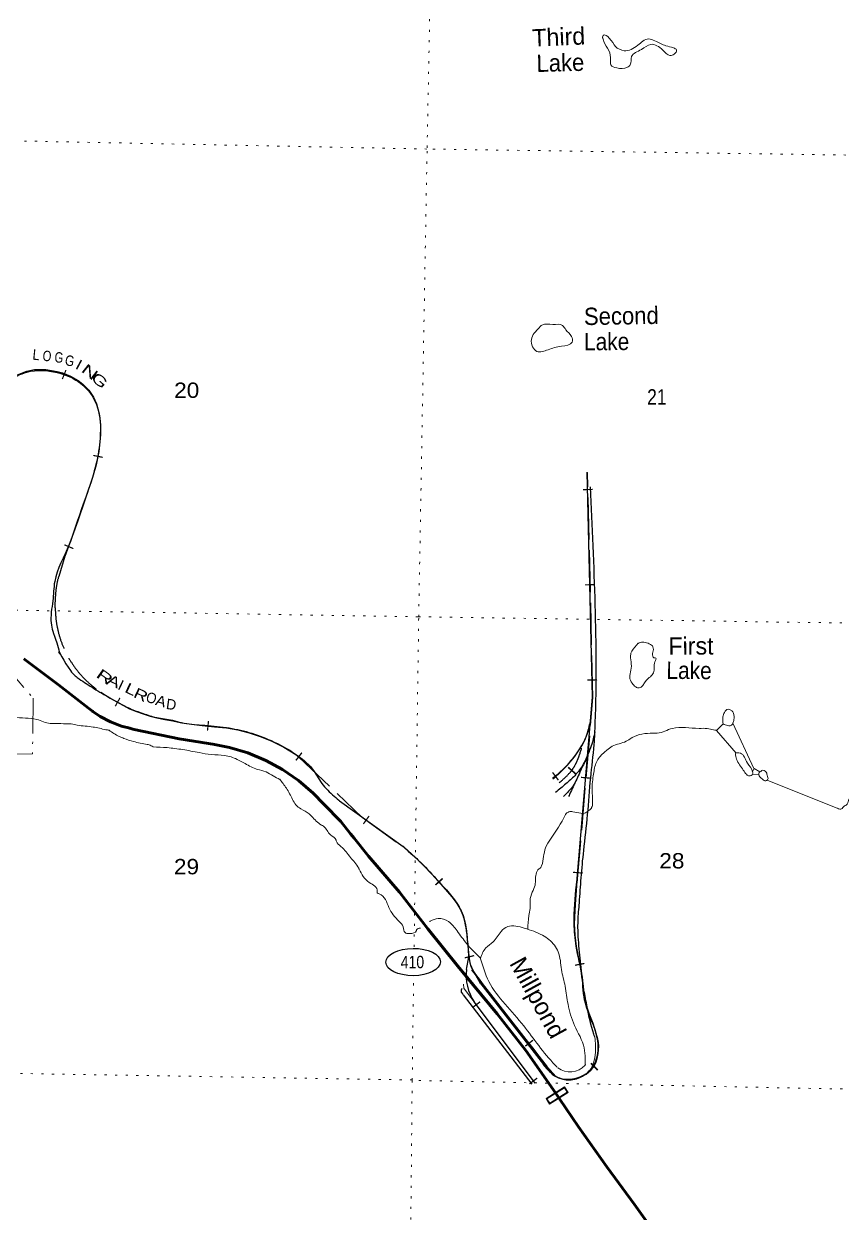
# Model space of a CAD drawing. Header units: feet. Extents: x -252966 to 4, y -183309 to 1368.
# Drawn here: x -236930 to -227610, y -115917 to -102371 of the extents above; entities that cross this region are included whole.
import ezdxf
from ezdxf.enums import TextEntityAlignment as Align

# ---------------------------------------------------------------- set-up
doc = ezdxf.new("R2010")
doc.units = ezdxf.units.FT
doc.header["$LTSCALE"] = 80
for name, pattern in [('DOT_DASHED', [7.7, 5, -1.2, 0.3, -1.2]), ('DOTTED', [1.5, 0.3, -1.2]), ('LONG_DASHED', [7.5, 6, -1.5])]:
    doc.linetypes.add(name, pattern=pattern)
for name, color, linetype, lineweight in [('17', 7, 'Continuous', 25), ('23', 7, 'Continuous', 70), ('34', 7, 'Continuous', 13), ('39', 7, 'Continuous', 13), ('41', 7, 'Continuous', 13), ('44', 7, 'DOT_DASHED', 13), ('59', 7, 'Continuous', 13), ('63', 7, 'Continuous', 25), ('7', 7, 'DOTTED', 13)]:
    doc.layers.add(name, color=color, linetype=linetype, lineweight=lineweight)

msp = doc.modelspace()

# ---------------------------------------------------------------- linework, layer by layer
at = {"layer": '17'}
msp.add_ellipse((-232496.36, -113056.22), major_axis=(310.84, 1.45), ratio=0.500121, dxfattribs=at)
at = {"layer": '23'}
msp.add_lwpolyline([(-229701.93, -116199.75), (-229974.06, -115819.28), (-230288.66, -115389.25), (-230612.4, -114932.76), (-230903.11, -114509.52), (-231213.2, -114065.53), (-231540.29, -113647.14), (-231812.74, -113316.55), (-231987.67, -113104.29), (-232330.54, -112677.34), (-232651.67, -112261.13), (-233005.24, -111851.9), (-233166, -111646.85), (-233185.6, -111621.85), (-233207.58, -111596.85), (-233319.59, -111456.47), (-233512.33, -111256.73), (-233636.08, -111131.53), (-233802.44, -110988.86), (-233982.8, -110864.36), (-234175.2, -110759.4), (-234377.5, -110675.13), (-234587.51, -110612.46), (-234777.92, -110576.78), (-234802.92, -110572.09), (-234827.92, -110566.04), (-235159.91, -110514.35), (-235672.48, -110407.41), (-235688.47, -110404.07), (-235722.48, -110394.78), (-235816.65, -110369.04), (-235941.03, -110320.58), (-236059.65, -110259.39), (-236144.54, -110203.76), (-236148.56, -110201.13), (-236194.54, -110165.33), (-236533.82, -109901.2), (-236929.8, -109604.14)], dxfattribs=at)
at = {"layer": '34', "lineweight": 25}
for p, q in [((-233333.11, -111221.86), (-232609.24, -111740.63)), ((-231832.16, -113146.86), (-230971.64, -114248.69)), ((-231726.73, -113306.18), (-231013.12, -114223.92)), ((-231925.12, -113430.71), (-231142.95, -114446.71))]:
    msp.add_line(p, q, dxfattribs=at)
msp.add_lwpolyline([(-230631.08, -112149.06), (-230453.81, -110041.41), (-230513.55, -107476.64)], dxfattribs=at)
at = {"layer": '34'}
msp.add_lwpolyline([(-231921.58, -113307.71), (-231917.9, -113354.19), (-231876.15, -113411.5), (-231789.26, -113525.11), (-231110.17, -114431.75)], dxfattribs=at)
at = {"layer": '34', "lineweight": 25}
for points in [[(-238406.03, -107157.46), (-238313.73, -107168.65), (-238186.9, -107154.15), (-238015.76, -107132.16), (-237827.93, -107064.16), (-237696.09, -106975.38), (-237565.83, -106854.42), (-237422.91, -106689.4), (-237262.15, -106542.7), (-237101.91, -106434.17), (-236893.6, -106338.3), (-236549.96, -106342.56), (-236310.17, -106446.02), (-236135.88, -106637.07), (-236057.59, -106941.46), (-236077.68, -107238.62), (-236148.03, -107537.14), (-236317.45, -108027.36), (-236411.6, -108301.48), (-236578.08, -108723.4), (-236599.15, -108944.17), (-236616.96, -109072.55), (-236618.62, -109195.11), (-236555.37, -109422.95), (-236522.83, -109543.92), (-236524.05, -109540.93), (-236398.81, -109736.36), (-236297.6, -109832.06), (-236131.15, -109940.83), (-235949.84, -110046.79), (-235726.34, -110166.82), (-235571.98, -110225.38), (-235416.6, -110271.76), (-235234.77, -110303.53), (-235133.81, -110329.31), (-234901.83, -110357.78), (-234622.94, -110386.16), (-234366.34, -110440.8), (-234114.36, -110534.36), (-233834.45, -110688.83), (-233646.01, -110855.63), (-233536.2, -111021.95), (-233394.42, -111169.2), (-233326.41, -111228.45)], [(-230428.41, -113907.52), (-230438.29, -113879.57), (-230513.82, -113569.83), (-230551.08, -113371.81), (-230585.15, -113083.5), (-230613.4, -112801.42), (-230617.89, -112586.38), (-230602.65, -112382.02), (-230582.58, -112097.49), (-230553.55, -111787.14), (-230508.94, -111376.87), (-230474.09, -110958.26), (-230434.63, -110579.96), (-230421.92, -110333.34), (-230478.05, -107646.28)], [(-230427.54, -110435.58), (-230467.25, -110592.95), (-230507.01, -110694.09), (-230554.86, -110796.97), (-230656.19, -110934.25), (-230755.9, -111025.41), (-230874.04, -111126)], [(-230531.35, -110757.57), (-230598.55, -110895.97), (-230674.28, -111048.15), (-230783.15, -111171.14)], [(-230666.03, -111042.39), (-230703, -111121.52), (-230726.85, -111170.95)], [(-232609.2, -111738.62), (-232500.01, -111838.44), (-232382.92, -111948.4), (-232182.85, -112163.89), (-231951.82, -112468.18), (-231892.6, -112695.97), (-231871.31, -112905.21), (-231851.33, -113062.19), (-231790.83, -113195.56), (-231727.84, -113305.08)], [(-231014.22, -114223.93), (-230915.82, -114327.68), (-230796.02, -114385.43), (-230641.17, -114379.33), (-230473, -114278.94), (-230404.93, -114149.19), (-230397.94, -113930.25), (-230451.81, -113752.76), (-230535.15, -113524.66), (-230573.29, -113224.8), (-230638.89, -112874.34), (-230661.53, -112616.86), (-230636.19, -112179.33), (-230633.09, -112149.03)], [(-231943.23, -113358.19), (-231950.49, -113390.82), (-231925.16, -113425.69)]]:
    msp.add_spline(points, degree=3, dxfattribs=at)
at = {"layer": '34'}
msp.add_spline([(-230910.47, -110964.06), (-230841.39, -110908.66), (-230661.89, -110713.97), (-230517.72, -110456.55), (-230477.23, -110293.64)], degree=3, dxfattribs=at)
at = {"layer": '39'}
for p, q in [((-229040.82, -110417.86), (-228968.76, -110346.95)), ((-228854.31, -110336.67), (-228615.49, -110853.05)), ((-229043.04, -110417.88), (-228818.44, -110676.42)), ((-228611.74, -110851.86), (-228632.38, -110889.77)), ((-228629.39, -110915.17), (-228563.59, -110922.29)), ((-228613.79, -110853.82), (-228546.31, -110891.73)), ((-228464.81, -110984.31), (-227660.64, -111307.32)), ((-232311.26, -112594.4), (-232307.08, -112594.18)), ((-232306.24, -112594.66), (-232300.67, -112591.55)), ((-230531.68, -114223.07), (-230534.16, -114226.02))]:
    msp.add_line(p, q, dxfattribs=at)
msp.add_arc((-230709.83, -114075.34), 232.81, 233.26812, 317.66882, dxfattribs=at)
for points in [[(-230340.07, -102521.35), (-230325.75, -102572.04), (-230267.09, -102676.41), (-230248.75, -102783.48), (-230244.71, -102839.84), (-230177.56, -102874.18), (-230056.6, -102866.07), (-230023.49, -102839), (-230008.11, -102745.1), (-229896.67, -102664.35), (-229788.02, -102605.6), (-229653.57, -102670.25), (-229571.25, -102731.18), (-229522.55, -102718.71), (-229496.69, -102669.33), (-229532.08, -102646.07), (-229617.65, -102621.2), (-229742.43, -102566.91), (-229816.02, -102544.42), (-229939.25, -102616.74), (-230094.22, -102678.01), (-230191.09, -102630.65), (-230262.08, -102533.94), (-230329.25, -102499.61), (-230340.48, -102533.4)], [(-231057.87, -105830.66), (-231149.12, -105966.3), (-231135.95, -106049.1), (-231087.57, -106102.89), (-230960.19, -106082.93), (-230806, -106043.76), (-230685.65, -105995.46), (-230693.42, -105930.9), (-230757.17, -105856.52), (-230795.66, -105807.06), (-230905.82, -105795.44), (-231028.77, -105803.48), (-231058.85, -105830.71)], [(-229933.83, -109426.81), (-230005.37, -109516.89), (-230018.56, -109548.59), (-230013.62, -109637.15), (-230017.03, -109733.45), (-230029.83, -109811.39), (-230002.1, -109880.58), (-229961.41, -109924.09), (-229923.59, -109935.36), (-229842.22, -109851.63), (-229758.64, -109761.95), (-229750.57, -109703.98), (-229742.14, -109635.94), (-229730.68, -109596.13), (-229754.64, -109591.34), (-229768.14, -109574.82), (-229761.92, -109512.75), (-229772, -109456.18), (-229821.22, -109426.46), (-229883.05, -109412.39), (-229933.7, -109427.91)], [(-240355.18, -114043.11), (-240326.22, -114060.44), (-240274.08, -114069.12), (-240253.84, -114059.32), (-240227.63, -114053.62), (-240174.55, -113993.97), (-240161.92, -113949.93), (-240157.73, -113937.91), (-240141.07, -113895.92), (-240102.35, -113856.2), (-240061.13, -113780.36), (-239988.43, -113606.41), (-239974.34, -113604.56), (-239965.98, -113582.55), (-239908.63, -113502.89), (-239853.01, -113403.09), (-239804.58, -113238.88), (-239746.82, -113131.09), (-239745.87, -113058.75), (-239722.43, -112960.55), (-239714.26, -112950.62), (-239658.41, -112834.72), (-239607.21, -112765.03), (-239598.85, -112741.03), (-239567.89, -112681.12), (-239535.16, -112639.31), (-239447.7, -112564.03), (-239321.19, -112424.91), (-239302.72, -112394.99), (-239268.22, -112371.31), (-239231.48, -112329.55), (-239148.12, -112260.25), (-239073.24, -112223), (-239032.29, -112167.24), (-238948.43, -112061.76), (-238885.45, -112010.27), (-238865.23, -112002.49), (-238859.18, -112000.55), (-238800.22, -111953.04), (-238769.55, -111913.24), (-238760.53, -111841), (-238807.22, -111725.86), (-238834.93, -111693.38), (-238878.75, -111662.67), (-238936.3, -111607.71), (-238979.51, -111532.81), (-238987.08, -111498.54), (-239013.85, -111247), (-239023, -111180.53), (-238993.42, -111072.39), (-238988.72, -111024.21), (-238984.46, -111006.18), (-238942.46, -110872.05), (-238876.59, -110758.29), (-238843.65, -110700.43), (-238802.85, -110656.72), (-238790.47, -110632.77), (-238707.17, -110567.46), (-238690.84, -110547.58), (-238609.64, -110490.29), (-238555, -110462.84), (-238506.57, -110449.37), (-238371.91, -110451.04), (-238283.26, -110436.07), (-238216.96, -110438.9), (-238034.44, -110469.3), (-238024.4, -110469.42), (-237853.57, -110473.55), (-237819.35, -110467.95), (-237740.77, -110456.86), (-237653.92, -110425.8), (-237573.31, -110410.71), (-237528.7, -110381.11), (-237406.34, -110252.01), (-237357.81, -110230.51), (-237287.26, -110217.3), (-237096.82, -110255.85), (-237042.72, -110268.58), (-236781.72, -110293.91), (-236627.56, -110340.05), (-236527.04, -110339.29), (-236506.97, -110341.56), (-236388.41, -110345.04), (-236320.24, -110357.95), (-236141.65, -110380.25), (-235995.3, -110410.22), (-235959.21, -110416.7)], [(-228966.08, -110346.42), (-228967.63, -110262.56), (-228950.91, -110216.54), (-228928.37, -110184.65), (-228920.25, -110178.73), (-228892.14, -110181.09), (-228868.18, -110193.46), (-228848.47, -110221.83), (-228843.46, -110296.26), (-228854.01, -110334.3), (-228870.41, -110358.22), (-228886.63, -110368.07), (-228914.72, -110363.71), (-228967.22, -110345.3)], [(-231189.99, -112684.14), (-231177.35, -112528.17), (-231164.19, -112445.9), (-231165.02, -112359.49), (-231139.53, -112259.32), (-231108.34, -112181.33), (-231092.32, -112036.8), (-231075.81, -112006.88), (-231043.27, -111979.16), (-231032.97, -111959.18), (-230987.99, -111754.75), (-230930.37, -111656.98), (-230759.75, -111377.76), (-230745.4, -111357.81), (-230729.22, -111349.99), (-230723.14, -111346.05), (-230678.88, -111344.58), (-230586.66, -111361.83), (-230534.33, -111358.45), (-230511.99, -111340.64), (-230481.56, -111320.93), (-230463.16, -111297.03), (-230452.43, -111246.93), (-230458.37, -111092.08), (-230441.91, -110915.45), (-230407.89, -110779.2), (-230330.14, -110677.67), (-230289.47, -110644), (-230228.55, -110598.56), (-230068.99, -110542.25), (-230012.22, -110506.78), (-230002.09, -110500.87), (-229890.95, -110460.06), (-229764.22, -110451.59), (-229715.96, -110450.19), (-229544.35, -110396.05), (-229240.8, -110395.81), (-229146.34, -110396.98), (-229076.31, -110411.5), (-229043.17, -110417.51)], [(-235959.21, -110416.7), (-235845.55, -110486.43), (-235789.58, -110509.22), (-235681.51, -110544.74), (-235523.17, -110578.87), (-235501.1, -110583.17), (-235456.98, -110606.69)], [(-227663.85, -111305.36), (-227616.91, -111312.43), (-227586.35, -111280.65), (-227564.07, -111268.87), (-227547.65, -111242.96), (-227543.47, -111232.96), (-227533.06, -111204.94), (-227488.23, -111161.3), (-227463.48, -111113.37), (-227406.44, -111059.81), (-227343.76, -111032.47), (-227307.81, -111048.99), (-227257.76, -111065.69), (-227226.37, -111122.35), (-227192.55, -111148.91), (-227167.05, -111193.43), (-227111.65, -111260.45), (-227097.67, -111266.65), (-227061.74, -111285.2), (-226915.61, -111331.23), (-226838.42, -111420.62), (-226789.38, -111509.68), (-226763.78, -111548.17), (-226733.32, -111673.17), (-226715.53, -111697.51), (-226665.87, -111740.32), (-226585.39, -111735.28), (-226517.17, -111744.19), (-226266.19, -111765.41), (-226155.94, -111788.91), (-226069.96, -111822.12), (-225965.55, -111831.47), (-225881.39, -111850.59), (-225867.39, -111854.8), (-225701.38, -111917.18), (-225659.39, -111933.77), (-225494.85, -111955.92), (-225398.53, -111969.19), (-225318.44, -111992.3), (-225212.39, -112027.78), (-225159.93, -112014.39), (-224909.99, -111963.23), (-224805.38, -111958.52), (-224734.82, -111943.32), (-224635.72, -111900.33), (-224595.15, -111872.71), (-224465.93, -111830.11), (-224381.35, -111819.1), (-224367.22, -111815.27), (-224329.01, -111811.71), (-224236.15, -111784.74), (-224139.11, -111743.76), (-223985.86, -111709.5), (-223927.15, -111678.07), (-223910.84, -111662.2), (-223893.73, -111586.05), (-223897.43, -111561.9), (-223944.67, -111488.94), (-223980.32, -111448.29), (-223978.01, -111428.25), (-223935.57, -111410.67), (-223867.1, -111401.49), (-223857.01, -111399.6), (-223796.64, -111394.33), (-223749.37, -111316.53), (-223691.36, -111190.65), (-223677.24, -111186.81), (-223652.47, -111138.88), (-223619.9, -111109.12), (-223571.45, -111093.66), (-223495.28, -111110.69), (-223426.24, -111059.32), (-223413.85, -111035.34), (-223348.7, -110973.87), (-223294.02, -110944.4), (-223231.51, -110931.1), (-223180.88, -110903.6), (-223160.62, -110891.79), (-223130.32, -110880.12), (-223091.64, -110844.44), (-223034.22, -110760.76), (-222974.1, -110626.84), (-222928.75, -110545), (-222883.71, -110483.25)], [(-235456.98, -110606.69), (-235297.58, -110614.99), (-235120.26, -110637.21), (-234933.42, -110671.15), (-234793.9, -110693.66), (-234642.66, -110704.28), (-234500.61, -110748.04), (-234410.48, -110796.92), (-234270.6, -110861.94), (-234171.19, -110891.86), (-234090.52, -110936.09), (-234015.28, -110976.48)], [(-228822.42, -110674.36), (-228824.78, -110698.44), (-228805.54, -110763), (-228726.78, -110884.58), (-228691.18, -110927.22), (-228659.15, -110937.66), (-228634.85, -110923.9), (-228630.37, -110889.8), (-228689.33, -110790.58), (-228770.2, -110677.02), (-228804.34, -110674.6), (-228821.74, -110677.49)], [(-228527.79, -110878.93), (-228560.28, -110908.76), (-228556.62, -110936.92), (-228522.89, -110969.51), (-228509, -110981.74), (-228470.91, -110990.26), (-228454.51, -110966.34), (-228462.22, -110942.14), (-228475.63, -110893.74), (-228527.67, -110877.01), (-228531.74, -110880.99)], [(-234014.82, -110973.45), (-233939.83, -111076.88), (-233869.18, -111204.39), (-233831.81, -111265.14), (-233774.15, -111312.09), (-233680.43, -111367.51), (-233650.68, -111398.02), (-233541.44, -111495.87), (-233517.51, -111510.21), (-233436.41, -111607.69), (-233372.91, -111668.78), (-233369.08, -111682.89), (-233317.6, -111739.83), (-233208.72, -111865.77), (-233115.88, -111987.52), (-233110.03, -111999.65), (-232995.46, -112149.79), (-232904.34, -112249.39), (-232904.58, -112267.48), (-232882.65, -112279.81), (-232772.19, -112435.94), (-232657.72, -112592.12), (-232610.33, -112657.01), (-232587.1, -112721.61), (-232567.11, -112729.91), (-232534.99, -112732.32), (-232458.13, -112699.1), (-232456.02, -112691.09), (-232411.61, -112669.67)], [(-232300.67, -112591.55), (-232209.82, -112560.75), (-232094.46, -112596.64), (-231995.55, -112700.29), (-231886.16, -112848.48), (-231730.97, -113007.53)], [(-231729.66, -113016.29), (-231668.66, -112895.72), (-231585.85, -112828.1), (-231493.15, -112708.59), (-231418.82, -112652.75), (-231230.45, -112670.94), (-231024.17, -112751.98), (-230887.39, -112864.88), (-230843.84, -112940.64), (-230806.71, -113142.71), (-230765.15, -113332.89), (-230732.1, -113536.83), (-230658.17, -113778.28), (-230548.59, -114034.95), (-230537.26, -114156.13)], [(-230855.17, -114256.07), (-230881.16, -114229), (-231066.42, -114008.06), (-231237.46, -113783.53), (-231447.9, -113535.66), (-231633.88, -113278.51), (-231730.97, -113007.53)], [(-230428.2, -113903.68), (-230456.66, -114242.17), (-230543.31, -114345.48), (-230655.77, -114381.7), (-230844.08, -114375.58), (-230935, -114288.49), (-230972.9, -114248.7)], [(-230537.74, -114229.74), (-230535.65, -114192.86), (-230538.42, -114142.95)]]:
    msp.add_spline(points, degree=3, dxfattribs=at)
at = {"layer": '44'}
msp.add_lwpolyline([(-237188.77, -109627.47), (-236821.5, -110053.28), (-236830.54, -110684.16), (-237449.22, -110699.57)], dxfattribs=at)
at = {"layer": '59'}
for p, q in [((-230731.79, -114541.96), (-230943.04, -114675.65)), ((-230857.46, -114577.11), (-230857.26, -114577.44)), ((-230943.04, -114675.65), (-230983.15, -114612.26))]:
    msp.add_line(p, q, dxfattribs=at)
msp.add_lwpolyline([(-230983.15, -114612.26), (-230771.9, -114478.58), (-230731.79, -114541.96)], dxfattribs=at)
msp.add_lwpolyline([(-230972.1, -114614.74), (-230774.38, -114489.62), (-230742.83, -114539.47), (-230940.55, -114664.6)], close=True, dxfattribs=at)
at = {"layer": '63', "linetype": 'LONG_DASHED'}
for p, q in [((-236464.01, -108435.16), (-236532.19, -108664.67)), ((-236571.27, -109020.89), (-236570.12, -108888.04)), ((-233796.58, -110722.28), (-233075.22, -111411.09))]:
    msp.add_line(p, q, dxfattribs=at)
at = {"layer": '63'}
msp.add_line((-236465.39, -108435.08), (-236466.23, -108437.05), dxfattribs=at)
at = {"layer": '63', "linetype": 'LONG_DASHED'}
for points in [[(-236999.71, -106368.1), (-236893.26, -106326.79), (-236809.52, -106309.29), (-236679.24, -106309.23), (-236550.07, -106331.06), (-236487.48, -106348.04), (-236397.49, -106383.57), (-236310.57, -106434.41), (-236257.4, -106474.87), (-236190.18, -106542.71), (-236136.58, -106625.13), (-236103.09, -106699.91), (-236070.56, -106813.43)], [(-236068.23, -106828.91), (-236056.06, -106944.63), (-236058.24, -107093.43), (-236076.15, -107241.63), (-236106.18, -107392.4), (-236146.47, -107540.08), (-236231.2, -107785.21), (-236315.91, -108030.35), (-236363, -108167.44), (-236464, -108436.34)], [(-230468.69, -114284.12), (-230443.81, -114253.77), (-230417, -114205.9), (-230400.38, -114153.92), (-230389.62, -114098.96), (-230382.97, -114015.8), (-230385.65, -113974.67), (-230393.37, -113934.45), (-230418.78, -113845.32), (-230447.29, -113756.81), (-230491.46, -113643.5), (-230530.59, -113528.78), (-230552.4, -113379.33), (-230568.73, -113228.96), (-230601.98, -113054.06), (-230634.36, -112878.42), (-230651.11, -112749.84), (-230656.97, -112621.05), (-230647.65, -112402.34), (-230631.64, -112183.5), (-230630.4, -112168.36), (-230628.64, -112154.13), (-230626.58, -112154.17), (-230449.21, -110045.14), (-230508.98, -107479.83)], [(-236053.09, -109983.77), (-235947.78, -110051.36), (-235837.1, -110113.3), (-235724.15, -110171.45), (-235647.84, -110203.17), (-235569.69, -110230.06), (-235492.41, -110255.06), (-235414.15, -110276.49), (-235323.23, -110292.94), (-235232.29, -110308.26), (-235182, -110321.9), (-235131.28, -110334.05), (-235015.34, -110349.41), (-234899.18, -110362.53), (-234759.7, -110376.59), (-234620.27, -110390.92), (-234491.22, -110413.15), (-234363.75, -110445.54), (-234236.24, -110487.7), (-234111.87, -110539.06), (-233968.89, -110610.08), (-233832.06, -110693.48), (-233793.93, -110722.78)], [(-230906.37, -110968.74), (-230870.82, -110942.11), (-230837.19, -110913.26), (-230743.36, -110819.89), (-230657.53, -110718.39), (-230574.73, -110595.1), (-230541.01, -110529.54), (-230513.19, -110460.65), (-230488.97, -110379.79), (-230472.67, -110297.58)], [(-233077.87, -111407.73), (-232605.07, -111746.6), (-232605.04, -111744.87), (-232552, -111793.18), (-232497.49, -111843.21), (-232438.7, -111897.92), (-232380.4, -111953.17), (-232278.45, -112058.86), (-232180.34, -112168.65), (-232056.01, -112312.64), (-231999.57, -112389.44), (-231949.42, -112472.78), (-231925.33, -112527.65), (-231902.78, -112612.96), (-231890.28, -112700.3), (-231879.61, -112804.92), (-231868.99, -112909.54), (-231860.59, -112988.22), (-231848.99, -113066.67), (-231838.85, -113101.93), (-231815.37, -113151.88), (-231786.26, -113196.67), (-231745.36, -113253.41), (-231631.11, -113414.25), (-231305.61, -113824.34), (-231123.06, -114052.41), (-230964.39, -114265.22), (-230912.98, -114332.93), (-230885.45, -114353.2), (-230840.37, -114375.6), (-230792.74, -114390.94), (-230754.45, -114397.76), (-230695.4, -114397.12), (-230637.35, -114384.82), (-230591.26, -114368.18), (-230527.29, -114334.17), (-230497.35, -114311.47), (-230468.69, -114284.12)]]:
    msp.add_lwpolyline(points, dxfattribs=at)
at = {"layer": '63'}
msp.add_lwpolyline([(-231105.9, -114435.66), (-231785.13, -113528.86), (-231800.68, -113508.52)], dxfattribs=at)
at = {"layer": '63', "linetype": 'LONG_DASHED'}
for centre, radius, start, end in [((-235548.69, -108939.94), 1022.75, 166.41814, 177.09093), ((-235412.45, -109018.14), 1158.83, 180.13595, 236.43789)]:
    msp.add_arc(centre, radius, start, end, dxfattribs=at)
at = {"layer": '63'}
for centre, radius, start, end in [((-235897.97, -108889.69), 672.24, 160.33533, 163.58941), ((-233211.6, -112832.88), 1358.53, 346.93797, 353.93634), ((-231349.8, -113206.91), 542.57, 173.05756, 213.74745)]:
    msp.add_arc(centre, radius, start, end, dxfattribs=at)
at = {"layer": '63', "linetype": 'LONG_DASHED'}
msp.add_spline([(-230832.32, -111014.49), (-230684.48, -110866.19), (-230563.41, -110571.62)], degree=3, dxfattribs=at)
at = {"layer": '7'}
for p, q in [((-232339.22, -103797.56), (-237626.57, -103693.2)), ((-237743.3, -109038.12), (-232436.66, -109124.44)), ((-232485.57, -112884.96), (-232432.66, -109124.57)), ((-232506.91, -114402.01), (-232490.33, -113223.86)), ((-227128.67, -114511.68), (-232508.08, -114404.35))]:
    msp.add_line(p, q, dxfattribs=at)
for points in [[(-232432.66, -109124.57), (-232337.02, -103782.22), (-232233.12, -98490.21), (-232093, -93203.45)], [(-221643.31, -103947.41), (-226967.27, -103874.62), (-232340.36, -103797.57)], [(-232436.66, -109124.44), (-227050.53, -109203.27), (-221702.49, -109279.07)], [(-232505.77, -114399.68), (-237766.78, -114312.49), (-240385.1, -114265.64), (-243013.03, -114199.96)], [(-232409.36, -124980.21), (-232558.02, -119708.34), (-232506.91, -114402.01)]]:
    msp.add_lwpolyline(points, dxfattribs=at)

# ---------------------------------------------------------------- texts
at = {"layer": '17', "width": 0.85}
msp.add_text('410', height=140.7, rotation=0.453, dxfattribs=at).set_placement((-232636.86, -113127.97))
at = {"layer": '41'}
for s, height, rotation, p in [('Third', 197.7, 2.451, (-231135.2, -102631.87)), ('First', 197.7, 0.451, (-229588.37, -109557.79)), ('Millpond', 201, 298.858, (-231404.74, -113071.35))]:
    msp.add_text(s, height=height, rotation=rotation, dxfattribs=at).set_placement(p)
for s, rotation, width, p in [('Lake', 1.45, 0.95, (-231089.01, -102920.63)), ('Second', 0.952, 0.95, (-230549.55, -105803.21)), ('Lake', 0.452, 0.9, (-230550.04, -106090.85)), ('Lake', 359.451, 0.9, (-229612.63, -109831.27))]:
    msp.add_text(s, height=197.7, rotation=rotation, dxfattribs=dict(at, width=width)).set_placement(p)
at = {"layer": '63'}
for s, height, rotation, width, p in [('L', 118.6, 354.555, 0.9, (-236834.44, -106196.18)), ('O', 118.6, 354.553, 0.8, (-236719.5, -106208.63)), ('G', 118.6, 354.553, 0.8, (-236584.17, -106225.18)), ('G', 118.6, 350.235, 0.85, (-236468.23, -106257.96)), ('I', 118.6, 331.69, 1.2, (-236352.79, -106293.14)), ('N', 118.6, 321.699, 1.6, (-236285.52, -106326.18)), ('G', 118.6, 319.716, 1.5, (-236174.92, -106418.37)), ('R', 118.7, 324.625, 1.6, (-236116.76, -109804.18)), ('A', 118.6, 334.75, 1.35, (-235994.22, -109882.04)), ('I', 118.6, 334.764, 1.1, (-235870.58, -109945.53)), ('L', 118.6, 334.772, 1.4, (-235791.4, -109977.11)), ('R', 118.6, 334.747, 1.35, (-235690.89, -110034.31)), ('O', 118.6, 344.887, 0.95, (-235547.81, -110091.19)), ('A', 118.6, 344.063, 1.1, (-235439.9, -110126.21))]:
    msp.add_text(s, height=height, rotation=rotation, dxfattribs=dict(at, width=width)).set_placement(p)
for rotation, p in [(338.397, (-236490.66, -106417.56)), (78.629, (-236031.1, -107308.68)), (271.232, (-230561.67, -107676.59)), (66.98, (-236365.34, -108348.27)), (271.201, (-230537.42, -108760.93)), (271.263, (-230511.15, -109845.22)), (330.658, (-235888.74, -110144.34)), (354.22, (-234837.89, -110422.25)), (85.136, (-230473.95, -110962.81)), (85.133, (-230563.86, -112043.69)), (283.116, (-231909.33, -113008.65)), (280.715, (-230653.82, -113093.23))]:
    msp.add_text('I', height=110.6, rotation=rotation, dxfattribs=at).set_placement(p, align=Align.CENTER)
msp.add_text('D', height=118.6, rotation=352.045, dxfattribs=at).set_placement((-235315.07, -110173.24))
for height, rotation, width, p in [(110.6, 322.452, 1.15, (-233830.93, -110760.27)), (110.6, 36.81, 1.1, (-230841.71, -110985.61)), (110.6, 48.725, 1.3, (-230646.79, -110912.18)), (110.6, 324.301, 1.05, (-233062.98, -111484)), (110.6, 311.762, 1.3, (-232241.84, -112178.27)), (110.6, 306.778, 1.1, (-231821.61, -113575.67)), (110.6, 307.822, 1.15, (-231218.83, -114014.41)), (110.5, 44.835, 1.45, (-230393.6, -114288.27)), (110.6, 306.778, 1.1, (-231172.2, -114444.35))]:
    msp.add_text('I', height=height, rotation=rotation, dxfattribs=dict(at, width=width)).set_placement(p, align=Align.CENTER)
at = {"layer": '7'}
for s, width, p in [('20', 1.1, (-235217.9, -106631.95)), ('21', 0.85, (-229831.42, -106708.3)), ('29', 1.1, (-235220.02, -112057.48)), ('28', 1.1, (-229692.81, -111990.73))]:
    msp.add_text(s, height=175, dxfattribs=dict(at, width=width)).set_placement(p)

doc.saveas('drawing.dxf')
